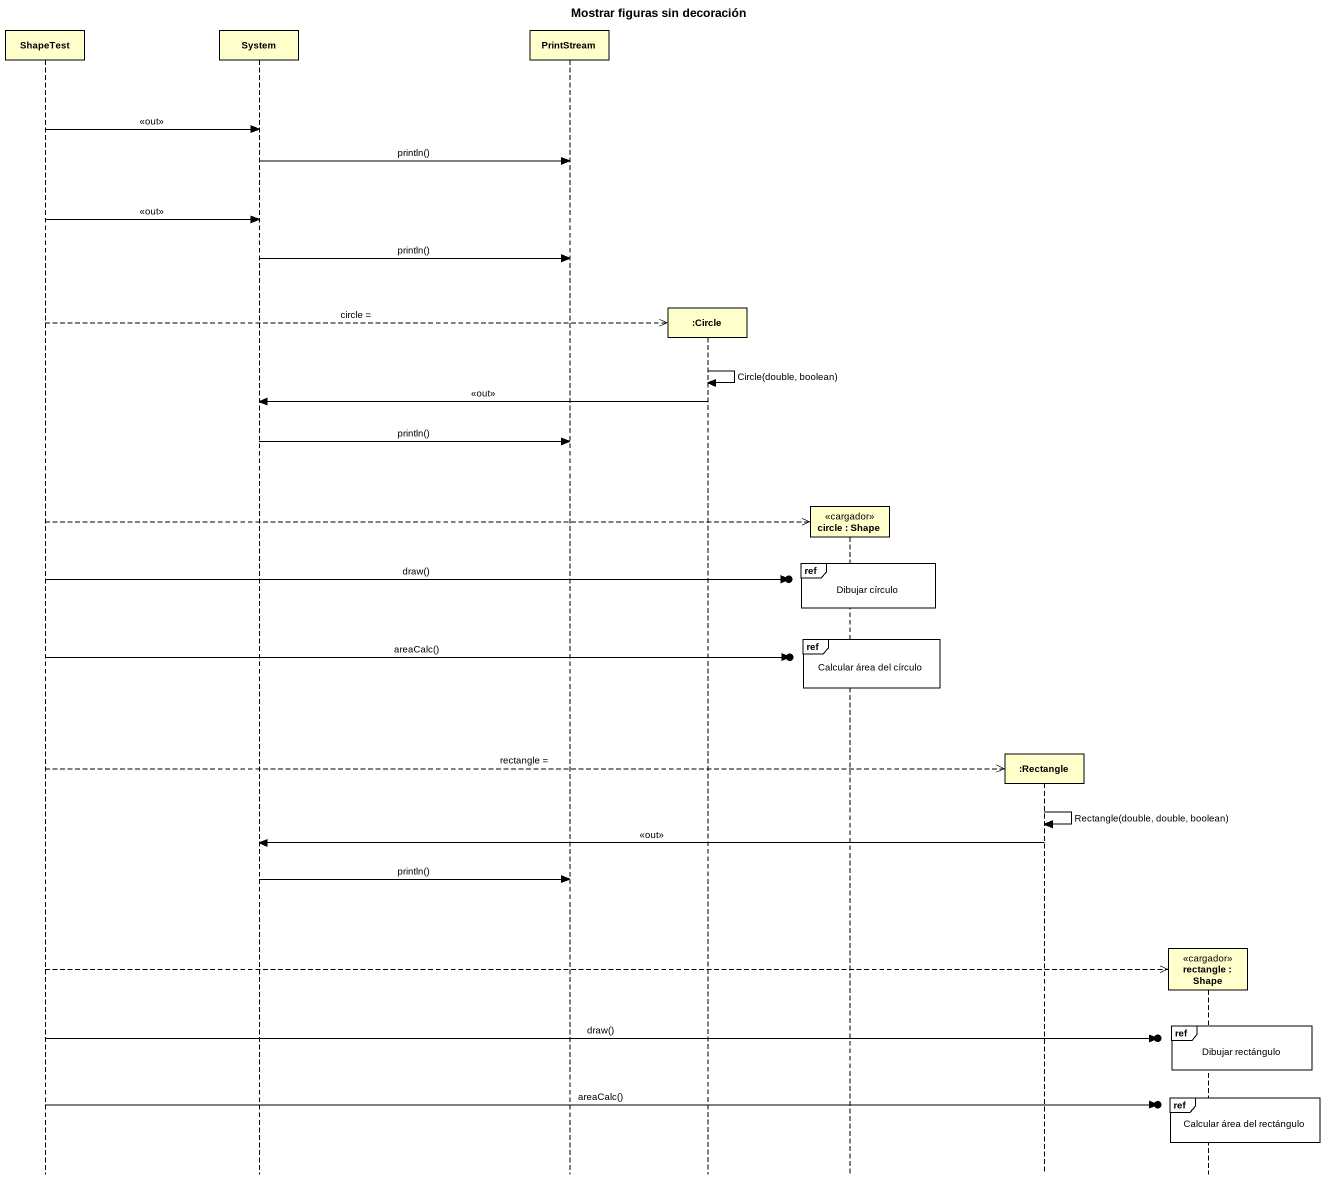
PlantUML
@startuml
title Mostrar figuras sin decoración
hide footbox
participant ShapeTest
participant System
participant PrintStream
participant ":Circle" as Circle_
participant "circle : Shape" as circle_ <<cargador>>
participant ":Rectangle" as Rectangle_
participant "rectangle : Shape" as rectangle_ <<cargador>>

ShapeTest -> System : <<out>>
System -> PrintStream : println()
ShapeTest -> System : <<out>>
System -> PrintStream : println()
ShapeTest -->> Circle_ ** : circle =
Circle_ -> Circle_ : Circle(double, boolean)
Circle_ -> System : <<out>>
System -> PrintStream : println()
ShapeTest -->> circle_ **
ref over circle_ : Dibujar círculo
ShapeTest ->o] : draw()
ref over circle_ : Calcular área del círculo
ShapeTest ->o] : areaCalc()
ShapeTest -->> Rectangle_ ** : rectangle =
Rectangle_ -> Rectangle_ : Rectangle(double, double, boolean)
Rectangle_ -> System : <<out>>
System -> PrintStream : println()
ShapeTest -->> rectangle_ **
ref over rectangle_ : Dibujar rectángulo
ShapeTest ->o] : draw()
ref over rectangle_ : Calcular área del rectángulo
ShapeTest ->o] : areaCalc()
@enduml
